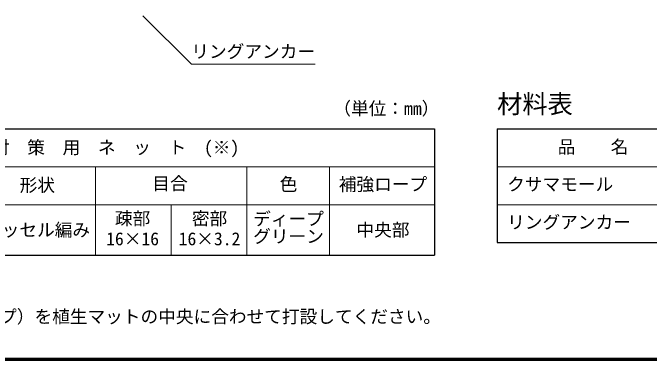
# Model space of a CAD drawing. Units: millimetres, scale not verified. Extents: x 200 to 8200, y 200 to 5838.
# Drawn here: x 2768 to 5289, y 200 to 1571 of the extents above; entities that cross this region are included whole.
import ezdxf
from ezdxf.enums import TextEntityAlignment as Align

# ---------------------------------------------------------------- set-up
doc = ezdxf.new("R2010")
doc.units = ezdxf.units.MM
doc.header["$LTSCALE"] = 20
doc.layers.add('C-MTR', color=5, linetype='Continuous')
doc.layers.add('C-MTR-TXT', color=5, linetype='Continuous')
for name, color, linetype, lineweight in [('C-MTR-FRAM', 5, 'Continuous', 25), ('C-MTR-LINE', 5, 'Continuous', 13), ('C-STR-HTXT', 1, 'Continuous', 13), ('C-TTL', 2, 'Continuous', 70)]:
    doc.layers.add(name, color=color, linetype=linetype, lineweight=lineweight)
doc.styles.add('ＭＳ ゴシック', font='')
doc.styles.get('ＭＳ ゴシック').set_extended_font_data('MS Gothic')

msp = doc.modelspace()

# ---------------------------------------------------------------- linework, layer by layer
at = {"layer": 'C-MTR-FRAM'}
for p, q in [((490.09, 1111.48), (4438.09, 1111.48)), ((4438.09, 1111.48), (4438.09, 611.48)), ((4686.43, 1111.48), (7898.77, 1111.48)), ((4686.43, 1111.48), (4686.43, 661.48)), ((4686.43, 661.48), (7898.77, 661.48)), ((490.09, 611.48), (4438.09, 611.48))]:
    msp.add_line(p, q, dxfattribs=at)
at = {"layer": 'C-MTR-LINE'}
for p, q in [((1781.09, 961.48), (4438.09, 961.48)), ((3095.59, 961.48), (3095.59, 611.48)), ((3695.59, 961.48), (3695.59, 611.48)), ((4022.24, 961.48), (4022.24, 611.48)), ((4686.43, 961.48), (7898.77, 961.48)), ((490.09, 811.48), (4438.09, 811.48)), ((3395.59, 811.48), (3395.59, 611.48)), ((4686.43, 811.48), (7898.77, 811.48))]:
    msp.add_line(p, q, dxfattribs=at)
at = {"layer": 'C-STR-HTXT'}
for p, q in [((3283.73, 1559.33), (3475.37, 1367.07)), ((3475.37, 1367.07), (3965.37, 1367.07))]:
    msp.add_line(p, q, dxfattribs=at)
at = {"layer": 'C-TTL'}
msp.add_lwpolyline([(200, 200), (8200, 200), (8200, 5740), (200, 5740)], close=True, dxfattribs=at)

# ---------------------------------------------------------------- texts
at = {"layer": 'C-MTR', "style": 'ＭＳ ゴシック'}
msp.add_text('材料表', height=73.31, dxfattribs=at).set_placement((4686.43, 1151.48), align=Align.BOTTOM_LEFT)
at = {"layer": 'C-MTR-TXT', "style": 'ＭＳ ゴシック'}
for s, p in [('（単位：mm）', (4037.89, 1151.48)), ('獣\u3000害\u3000対\u3000策\u3000用\u3000ネ\u3000ッ\u3000ト\u3000(※)', (2405.38, 997.33)), ('\u3000品\u3000\u3000名\u3000', (4856.61, 999.48)), ('クサマモール', (4726.43, 851.48)), ('リングアンカー', (4726.43, 701.48)), ('施工の注意点：折りたたまれた獣害対策用ネットの中央（黒色のロープ）を植生マットの中央に合わせて打設してください。', (544.06, 327.89))]:
    msp.add_text(s, height=51.32, dxfattribs=at).set_placement(p, align=Align.BOTTOM_LEFT)
for s, p in [('形状', (2865.4, 847.84)), ('目合', (3390.72, 854.48)), ('色', (3860.3, 851.48)), ('補強ロープ', (4234.45, 851.48)), ('疎部', (3242.65, 715.87)), ('密部', (3547.34, 715.87)), ('ディープ', (3860.3, 714.48)), ('グリーン', (3860.3, 645.48)), ('16×16', (3242.65, 635.64)), ('16×3.2', (3547.34, 635.64))]:
    msp.add_text(s, height=51.32, dxfattribs=at).set_placement(p, align=Align.BOTTOM_CENTER)
for s, p in [('ラッセル編み', (2864.22, 711.9)), ('中央部', (4234.45, 711.9))]:
    msp.add_text(s, height=51.32, dxfattribs=at).set_placement(p, align=Align.MIDDLE_CENTER)
at = {"layer": 'C-STR-HTXT', "color": 7, "style": 'ＭＳ ゴシック'}
msp.add_text('リングアンカー', height=51.32, dxfattribs=at).set_placement((3475.37, 1377.07), align=Align.BOTTOM_LEFT)

doc.saveas('drawing.dxf')
